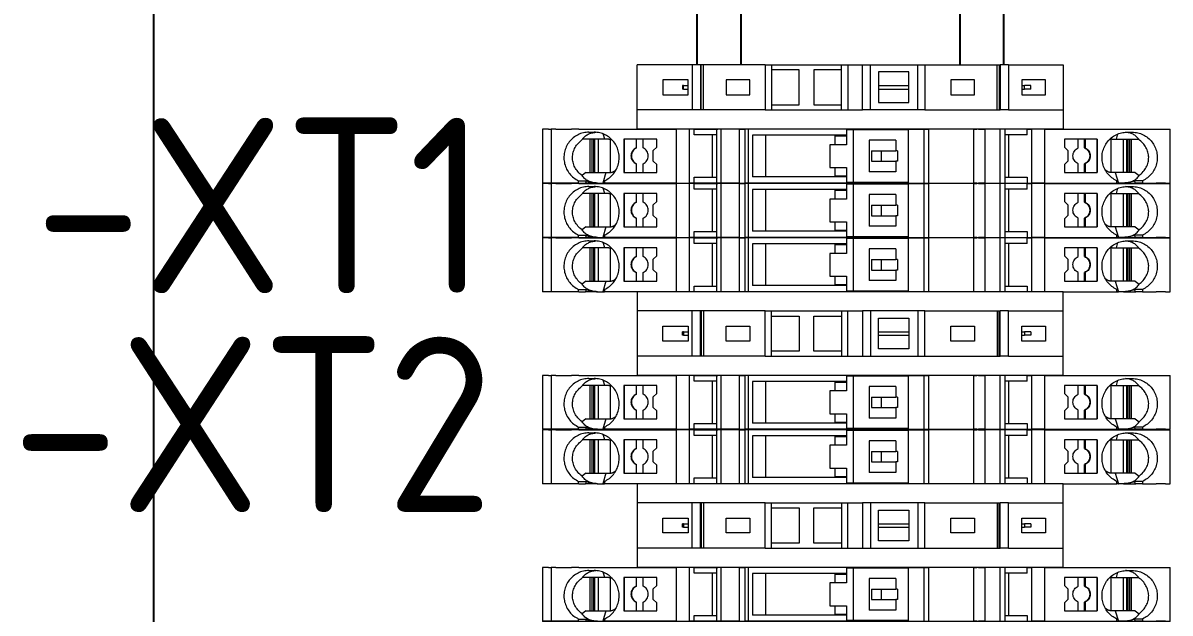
# Model space of a CAD drawing. Header units: millimetres. Extents: x 42356 to 50646, y 31507 to 39566.
# Drawn here: x 47918.1 to 48049, y 37052.5 to 37119.8 of the extents above; entities that cross this region are included whole.
import ezdxf
from ezdxf.enums import TextEntityAlignment as Align

# ---------------------------------------------------------------- set-up
doc = ezdxf.new("R2010")
doc.units = ezdxf.units.MM
doc.set_wipeout_variables(frame=1)
doc.layers.add('000-PI-Oprema', color=30, linetype='Continuous', lineweight=5)
doc.layers.add('SI-ORMAR-Oprema', color=30, linetype='Continuous', lineweight=5)
for name, color, linetype in [('000-PI_TEXT', 7, 'Continuous'), ('002-PI-Kabelska kanalica', 150, 'Continuous'), ('004-PI-DIN Šina', 3, 'Continuous')]:
    doc.layers.add(name, color=color, linetype=linetype)
doc.styles.add('PI0', font='isocpeur.ttf', dxfattribs={"width": 0.9})

# ---------------------------------------------------------------- blocks, each defined once
blk = doc.blocks.new('*U134')
at = {"layer": '004-PI-DIN Šina'}
blk.add_lwpolyline([(650, -17.5), (650, 17.5), (0, 17.5), (0, -17.5)], close=True, dxfattribs=at)
for points in [[(0, 12.5), (650, 12.5)], [(0, -12.5), (650, -12.5)]]:
    blk.add_lwpolyline(points, dxfattribs=at)
blk = doc.blocks.new('*U133')
at = {"layer": '002-PI-Kabelska kanalica'}
blk.add_line((-20, -100), (-20, 552.0000000000001), dxfattribs=at)
blk = doc.blocks.new('*U123')
blk.add_wipeout([(-35.79999999999759, 1.0188188070969773e-09), (35.79999999999882, -1.0161755881199497e-09), (35.80000000024302, -6.150000004221511), (-35.80000000018481, -6.150000002015574)]).dxf.layer = '000-PI-Oprema'
at = {"layer": '000-PI-Oprema'}
for p, q in [((-35.11715728751733, 9.677023626863956e-10), (-35.79999999999563, 1.01863406598568e-09)), ((-35.79999999999563, 1.01863406598568e-09), (-35.80000000018481, -6.149999998546264)), ((-35.11715728751733, 9.677023626863956e-10), (-34.79999999998836, -2.473825588822365e-09)), ((-34.27052174069831, -2.524757292121649e-09), (-33.74754374950862, 1.105945557355881e-09)), ((-33.74754374950862, 1.105945557355881e-09), (-32.47024531513307, 1.2732925824821e-09)), ((-31.6272727272808, 3.055902197957039e-10), (-32.47024531513307, 1.2732925824821e-09)), ((-31.6272727272808, 3.055902197957039e-10), (-20.53161364474363, -4.285539034754038e-09)), ((-18.48717562943784, -3.601599019020796e-09), (-16.69999999996799, 5.311449058353901e-10)), ((-16.69999999996799, 5.311449058353901e-10), (-15.94123102579761, -4.132743924856186e-09)), ((-15.94123102579761, -4.132743924856186e-09), (-15.79999999996653, 5.020410753786564e-10)), ((-15.69383301148628, 3.346940502524376e-10), (-15.79999999996653, 5.020410753786564e-10)), ((-15.40797201847454, -4.532921593636274e-09), (-15.69383301148628, 3.346940502524376e-10)), ((-34.27052174069831, -2.524757292121649e-09), (-34.79999999998836, -2.473825588822365e-09)), ((-34.79999999998836, -2.473825588822365e-09), (-34.80000000018481, -6.150000002031447)), ((-31.21154593970277, -1.150000002249726), (-31.24162268579676, -1.150000001871376)), ((-30.37592204700923, -1.150000002322486), (-31.21154593970277, -1.150000002249726)), ((-30.48505094790744, -0.3500000028216164), (-29.89416629610787, -0.3500000029598596)), ((-30.16921167718101, -1.150000002184242), (-30.37592204700923, -1.150000002322486)), ((-30.37592204700923, -1.150000002322486), (-30.37592204708926, -4.950000001153967)), ((-29.97637462204875, -1.150000002155139), (-30.16921167718101, -1.150000002184242)), ((-30.16921167718101, -1.150000002184242), (-30.16921141527564, -4.95000000091386)), ((-29.84888191722712, -1.150000002067827), (-29.97637462204875, -1.150000002155139)), ((-29.97637462204875, -1.150000002155139), (-29.97637548123748, -4.950000000892032)), ((-29.84888191722712, -1.150000002067827), (-29.84888277641585, -4.950000000797445)), ((-29.43837745833298, -1.150000001965964), (-29.84888191722712, -1.150000002067827)), ((-29.43837745833298, -1.150000001965964), (-29.43837831752899, -4.950000000702858)), ((-28.68112252808351, -1.15000000258442), (-29.43837745833298, -1.150000001965964)), ((-28.68112252808351, -1.15000000258442), (-28.86288483045792, -0.5456716660919483)), ((-28.04919204474572, -1.16442937154352), (-28.04919290018734, -4.948974874190753)), ((-26.49657954854047, -1.150000003617606), (-26.49657954848954, -4.950000003431342)), ((-26.48524546869157, -1.15000000361033), (-26.49657954854047, -1.150000003617606)), ((-26.48524546869157, -1.15000000361033), (-26.48524546864792, -4.950000003424066)), ((-25.10651461449015, -1.15000000368309), (-26.48524546869157, -1.15000000361033)), ((-25.10651461449015, -1.15000000368309), (-25.10651461453381, -2.133484864694765)), ((-25.05442016119923, -1.150000003653986), (-25.10651461449015, -1.15000000368309)), ((-24.31866841207375, -1.150000003726745), (-25.05442016119923, -1.150000003653986)), ((-25.05442016123561, -2.133484864658385), (-25.05442016119923, -1.150000003653986)), ((-24.31866841211013, -2.133484864745697), (-24.31866841207375, -1.150000003726745)), ((-22.75431008714077, -1.150000003821333), (-24.31866841207375, -1.150000003726745)), ((-22.75431008716987, -2.050000004193862), (-22.75431008714077, -1.150000003821333)), ((-19.04337544780719, -3.987224772572517e-09), (-20.53161364474363, -4.285539034754038e-09)), ((-20.53161364474363, -4.285539034754038e-09), (-20.5316136449328, -6.150000003945024)), ((-18.48717562943784, -3.601599019020796e-09), (-19.04337544780719, -3.987224772572517e-09)), ((-19.04337544780719, -3.987224772572517e-09), (-19.04337544795999, -6.150000003661262)), ((-18.48717562945967, -0.6500000030573574), (-18.48717562943784, -3.601599019020796e-09)), ((-16.41207990644034, -0.6500000016239937), (-18.48717562945967, -0.6500000030573574)), ((-15.94123102581216, -0.6500000032028765), (-16.41207990644034, -0.6500000016239937)), ((-16.41207990657131, -5.500000001804437), (-16.41207990644034, -0.6500000016239937)), ((-15.94123102579761, -4.132743924856186e-09), (-15.9412310259795, -6.150000003828609)), ((-15.40797201867099, -6.150000004228787), (-15.40797201847454, -4.532921593636274e-09)), ((-14.85141603211378, -8.731149137020111e-11), (-15.40797201847454, -4.532921593636274e-09)), ((-13.30229305871762, -4.802132025361061e-09), (-14.85141603211378, -8.731149137020111e-11)), ((-13.30229305889952, -6.150000004519825), (-13.30229305871762, -4.802132025361061e-09)), ((-13.30229305871762, -4.802132025361061e-09), (-12.70075812596042, -4.816683940589428e-09)), ((-12.70075812596042, -4.816683940589428e-09), (-12.70075812614959, -6.150000004541653)), ((-12.34248780745111, -4.474713932722807e-09), (-12.70075812596042, -4.816683940589428e-09)), ((-12.34248780745111, -4.474713932722807e-09), (-12.34248780764028, -6.150000004286994)), ((5.744700672854378, -5.049514584243298e-09), (-12.34248780745111, -4.474713932722807e-09)), ((-11.82697140465461, -0.7000000037951395), (-11.82697140480741, -5.450000005068432)), ((-10.31558668195794, -0.7000000034240657), (-11.82697140465461, -0.7000000037951395)), ((-10.31558668211801, -5.450000004690082), (-10.31558668195794, -0.7000000034240657)), ((-1.099338287247519, -0.7000000041662133), (-10.31558668195794, -0.7000000034240657)), ((-2.425981861095352, -0.7750000043597538), (-2.425981861124455, -1.775000004243338)), ((-2.425981861095352, -0.7750000043597538), (-1.099338287189312, -0.7750000050655217)), ((-0.3561314866819885, -0.07500000534491846), (-1.099338287232968, -0.07500000506115612)), ((-1.099338287232968, -0.07500000506115612), (-1.099338287189312, -0.7750000050655217)), ((-1.099338287189312, -0.7750000050655217), (-1.099338287283899, -1.775000004949106)), ((-0.3561314866819885, -0.07500000534491846), (-0.3561314868711634, -6.075000005344918)), ((5.924007874898962, -0.07500000535947038), (-0.3561314866819885, -0.07500000534491846)), ((1.466551046563836, -1.275000005342008), (1.466551046447421, -4.875000005340553)), ((4.522349274760927, -1.275000005342008), (1.466551046563836, -1.275000005342008)), ((4.522349274760927, -1.275000005342008), (4.522349274724547, -2.475000005237234)), ((5.744700672854378, -5.049514584243298e-09), (5.93179420773231, -5.253241397440434e-09)), ((5.744700672854378, -5.049514584243298e-09), (5.744700672854378, -0.07500000535947038)), ((5.924007874898962, -0.07500000535947038), (5.924007874702511, -6.07500000535947)), ((5.93179420773231, -5.253241397440434e-09), (7.694424773508217, -5.253241397440434e-09)), ((5.93179420773231, -5.253241397440434e-09), (5.931794207543135, -6.150000005116453)), ((7.694424773508217, -5.253241397440434e-09), (8.239894570309843, -4.976755008101463e-09)), ((7.694424773508217, -5.253241397440434e-09), (7.694424773326318, -6.150000005131005)), ((13.42904660172644, -4.984030965715647e-09), (8.239894570309843, -4.976755008101463e-09)), ((8.239894570309843, -4.976755008101463e-09), (8.239894570127944, -6.150000004869071)), ((13.42904660172644, -4.984030965715647e-09), (13.76312155481719, -4.845787771046162e-09)), ((13.42904660153727, -6.150000004912727), (13.42904660172644, -4.984030965715647e-09)), ((13.94892510491627, -4.984030965715647e-09), (13.76312155481719, -4.845787771046162e-09)), ((13.94892510491627, -4.984030965715647e-09), (14.70557522652962, -5.253241397440434e-09)), ((14.70557522634044, -6.150000005196489), (14.70557522652962, -5.253241397440434e-09)), ((16.4243713240503, -5.260517355054617e-09), (14.70557522652962, -5.253241397440434e-09)), ((16.94123102570302, -4.896719474345446e-09), (16.4243713240503, -5.260517355054617e-09)), ((16.42437132392661, -6.150000005211041), (16.4243713240503, -5.260517355054617e-09)), ((16.94123102570302, -4.896719474345446e-09), (16.94123102556478, -6.150000004854519)), ((19.48717562930688, -4.48198989033699e-09), (16.94123102570302, -4.896719474345446e-09)), ((17.41207990795374, -0.6500000025262125), (16.94123102568847, -0.6500000040905434)), ((17.41207990785188, -5.500000002852175), (17.41207990795374, -0.6500000025262125)), ((19.48717562929232, -0.6500000040905434), (17.41207990795374, -0.6500000025262125)), ((19.48717562929232, -0.6500000040905434), (19.48717562930688, -4.48198989033699e-09)), ((19.48717562930688, -4.48198989033699e-09), (20.04337544763985, -4.896719474345446e-09)), ((20.04337544752343, -6.150000004876347), (20.04337544763985, -4.896719474345446e-09)), ((21.53161364466359, -5.260517355054617e-09), (20.04337544763985, -4.896719474345446e-09)), ((21.53161364466359, -5.260517355054617e-09), (34.19999999998981, -4.081812221556902e-09)), ((21.5316136445108, -6.150000005254697), (21.53161364466359, -5.260517355054617e-09)), ((23.75431008699525, -1.150000004854519), (23.75431008697342, -2.050000005227048)), ((25.31263767400378, -1.150000004839967), (23.75431008699525, -1.150000004854519)), ((26.04838942313654, -1.150000004803587), (25.31263767400378, -1.150000004839967)), ((25.31263767398923, -2.133484865858918), (25.31263767400378, -1.150000004839967)), ((26.04838942312199, -2.133484865815262), (26.04838942313654, -1.150000004803587)), ((26.10048387642746, -1.150000004839967), (26.04838942313654, -1.150000004803587)), ((26.10048387642746, -1.150000004839967), (26.10048387641291, -2.133484865851642)), ((27.47921473062888, -1.150000004839967), (26.10048387642746, -1.150000004839967)), ((27.47921473062888, -1.150000004839967), (27.47921473037422, -4.950000004653702)), ((27.49657954839495, -1.150000004854519), (27.47921473062888, -1.150000004839967)), ((27.49657954814029, -4.950000004668254), (27.49657954839495, -1.150000004854519)), ((29.04316130671214, -1.164429237389413), (29.04316216195002, -4.948974875522254)), ((29.67509179002809, -1.1500000039523), (29.85604172098829, -0.5483726625461713)), ((29.67509179002809, -1.1500000039523), (30.43234672029212, -1.150000003384775)), ((30.43234672029212, -1.150000003384775), (30.84285117917898, -1.150000003508467)), ((30.43234672029212, -1.150000003384775), (30.43234757927712, -4.950000002121669)), ((30.84285117917898, -1.150000003508467), (30.97034388400061, -1.150000003595778)), ((30.84285117917898, -1.150000003508467), (30.84285203816398, -4.950000002238085)), ((30.89416629600601, -0.3500000043786713), (31.48505094780558, -0.3500000042768079)), ((30.97034388400061, -1.150000003595778), (31.16318093913287, -1.150000003632158)), ((30.97034388400061, -1.150000003595778), (30.97034474298562, -4.950000002332672)), ((31.16318093913287, -1.150000003632158), (31.36989130896109, -1.150000003784953)), ((31.16318093913287, -1.150000003632158), (31.16318067702377, -4.950000002361776)), ((31.36989130896109, -1.150000003784953), (32.20551520164736, -1.150000003755849)), ((31.36989130896109, -1.150000003784953), (31.3698913088374, -4.950000002616434)), ((32.20551520164736, -1.150000003755849), (32.23559194774862, -1.1500000033775)), ((34.19999999998981, -4.081812221556902e-09), (35.27052174070559, -4.140019882470369e-09)), ((35.27052174070559, -4.140019882470369e-09), (35.79999999999563, -4.110916052013636e-09)), ((35.79999999982101, -6.150000004221511), (35.79999999999563, -4.110916052013636e-09)), ((-25.10651461453381, -2.133484864694765), (-25.05442016123561, -2.133484864658385)), ((-23.14823318797426, -2.450000003751484), (-22.75431008716987, -2.050000004193862)), ((-23.14823318800336, -3.650000003552123), (-23.14823318797426, -2.450000003751484)), ((-2.425981861124455, -1.775000004243338), (-3.011117593778181, -1.775000004221511)), ((-3.011117593778181, -1.775000004221511), (-3.0111175939237, -4.375000004190952)), ((-1.099338287283899, -1.775000004949106), (-2.425981861124455, -1.775000004243338)), ((1.739051071970607, -2.475000004553294), (1.739051071926951, -3.675000004550384)), ((1.739051071970607, -2.475000004553294), (2.835324036743259, -2.475000004538742)), ((2.835324036743259, -2.475000004538742), (4.522349274724547, -2.475000005237234)), ((2.835324036743259, -2.475000004538742), (2.835324036706879, -3.675000004535832)), ((4.712767293858633, -2.475000005237234), (4.522349274724547, -2.475000005237234)), ((4.712767293858633, -2.475000005237234), (4.712767293822253, -3.675000005256152)), ((23.75431008697342, -2.050000005227048), (24.14823318775598, -2.450000004806498)), ((24.14823318775598, -2.450000004806498), (24.1482331877196, -3.650000004607136)), ((26.10048387641291, -2.133484865851642), (26.04838942312199, -2.133484865815262)), ((-22.75431008723535, -4.050000003822788), (-23.14823318800336, -3.650000003552123)), ((1.739051071926951, -3.675000004550384), (2.835324036706879, -3.675000004535832)), ((2.835324036706879, -3.675000004535832), (4.522349274680892, -3.675000005234324)), ((4.712767293822253, -3.675000005256152), (4.522349274680892, -3.675000005234324)), ((4.522349274680892, -3.675000005234324), (4.522349274644512, -4.875000005376933)), ((24.1482331877196, -3.650000004607136), (23.75431008692976, -4.050000004855974)), ((-30.82587337268342, -4.950000001124863), (-31.2766084710529, -5.300609667312528)), ((-30.82587337268342, -4.950000001124863), (-30.37592204708926, -4.950000001153967)), ((-30.37592204708926, -4.950000001153967), (-30.16921141527564, -4.95000000091386)), ((-30.16921141527564, -4.95000000091386), (-29.97637548123748, -4.950000000892032)), ((-29.97637548123748, -4.950000000892032), (-29.84888277641585, -4.950000000797445)), ((-29.84888277641585, -4.950000000797445), (-29.43837831752899, -4.950000000702858)), ((-29.43837831752899, -4.950000000702858), (-28.56081554824777, -4.950000001277658)), ((-28.56081554824777, -4.950000001277658), (-28.92173650120094, -6.150000002773595)), ((-26.49657954848954, -4.950000003431342), (-26.48524546864792, -4.950000003424066)), ((-26.48524546864792, -4.950000003424066), (-25.1065146146284, -4.950000003489549)), ((-25.10651461459202, -3.966515142681601), (-25.0544201613011, -3.966515142645221)), ((-25.10651461459202, -3.966515142681601), (-25.1065146146284, -4.950000003489549)), ((-25.1065146146284, -4.950000003489549), (-25.05442016133748, -4.950000003453169)), ((-25.05442016133748, -4.950000003453169), (-25.0544201613011, -3.966515142645221)), ((-25.05442016133748, -4.950000003453169), (-24.31866841228475, -4.950000003533205)), ((-24.31866841228475, -4.950000003533205), (-24.31866841224837, -3.966515142747085)), ((-24.31866841228475, -4.950000003533205), (-22.75431008682062, -4.950000003620517)), ((-22.75431008682062, -4.950000003620517), (-22.75431008723535, -4.050000003822788)), ((-3.0111175939237, -4.375000004190952), (-2.425981861204491, -4.375000004205504)), ((-2.425981861204491, -4.375000004205504), (-1.099338287371211, -4.375000004918547)), ((-2.425981861204491, -4.375000004205504), (-2.425981861240871, -5.375000004372851)), ((-1.099338287371211, -4.375000004918547), (-1.099338287334831, -5.375000005078618)), ((4.522349274644512, -4.875000005376933), (1.466551046447421, -4.875000005340553)), ((23.75431008692976, -4.050000004855974), (23.75431008647138, -4.950000004653702)), ((23.75431008647138, -4.950000004653702), (25.31263767401106, -4.950000004646427)), ((25.31263767401106, -4.950000004646427), (25.31263767402561, -3.966515143867582)), ((25.31263767401106, -4.950000004646427), (26.04838942306378, -4.950000004610047)), ((26.04838942306378, -4.950000004610047), (26.04838942307833, -3.966515143802098)), ((26.10048387637653, -3.966515143838478), (26.04838942307833, -3.966515143802098)), ((26.04838942306378, -4.950000004610047), (26.1004838763547, -4.950000004646427)), ((26.10048387637653, -3.966515143838478), (26.1004838763547, -4.950000004646427)), ((26.1004838763547, -4.950000004646427), (27.47921473037422, -4.950000004653702)), ((27.47921473037422, -4.950000004653702), (27.49657954814029, -4.950000004668254)), ((30.43234757927712, -4.950000002121669), (29.55478480998863, -4.950000002638262)), ((29.55478480998863, -4.950000002638262), (29.91570576287631, -6.150000004592584)), ((30.84285203816398, -4.950000002238085), (30.43234757927712, -4.950000002121669)), ((30.97034474298562, -4.950000002332672), (30.84285203816398, -4.950000002238085)), ((31.16318067702377, -4.950000002361776), (30.97034474298562, -4.950000002332672)), ((31.3698913088374, -4.950000002616434), (31.16318067702377, -4.950000002361776)), ((31.81984263442428, -4.950000002609158), (31.3698913088374, -4.950000002616434)), ((31.81984263442428, -4.950000002609158), (32.2705777327792, -5.300609668818652)), ((-35.11715728771378, -6.149999998604471), (-35.80000000018481, -6.149999998546264)), ((-34.80000000018481, -6.150000002031447), (-35.11715728771378, -6.149999998604471)), ((-34.27052174089476, -6.150000002082379), (-34.80000000018481, -6.150000002031447)), ((-34.26360389708134, -6.149999998524436), (-34.27052174089476, -6.150000002082379)), ((-34.00000000013824, -6.1499999984444), (-34.26360389708134, -6.149999998524436)), ((-32.59236669383972, -6.149999998291605), (-34.00000000013824, -6.1499999984444)), ((-31.66682025181944, -6.150000003348396), (-32.59236669383972, -6.149999998291605)), ((-31.66682025181217, -5.890075759198226), (-30.77830406910653, -5.890075758798048)), ((-31.66682025181944, -6.150000003348396), (-31.66682025181217, -5.890075759198226)), ((-31.62727272746997, -6.149999999230204), (-31.66682025181944, -6.150000003348396)), ((-31.62727272746997, -6.149999999230204), (-30.88540345219371, -6.14999947155593)), ((-29.51262115321879, -6.150000002737215), (-29.56594086976111, -6.150000002737215)), ((-29.51262115321879, -6.150000002737215), (-28.92173650120094, -6.150000002773595)), ((-28.86841704711696, -6.150000002773595), (-28.92173650120094, -6.150000002773595)), ((-28.71239699297439, -5.8900757593874), (-28.71239699298167, -6.150000003508467)), ((-20.5316136449328, -6.150000003945024), (-28.71239699298167, -6.150000003508467)), ((-20.5316136449328, -6.150000003945024), (-19.04337544795999, -6.150000003661262)), ((-18.48717562960519, -6.150000003275636), (-19.04337544795999, -6.150000003661262)), ((-18.48717562960519, -6.150000003275636), (-18.48717562959064, -5.500000003245077)), ((-18.48717562959064, -5.500000003245077), (-16.41207990657131, -5.500000001804437)), ((-16.70000000015716, -6.149999999179272), (-18.48717562960519, -6.150000003275636)), ((-15.9412310259795, -6.150000003828609), (-16.70000000015716, -6.149999999179272)), ((-16.41207990657131, -5.500000001804437), (-15.94123102595768, -5.500000003376044)), ((-15.80000000015571, -6.149999999215652), (-15.9412310259795, -6.150000003828609)), ((-15.69383301168273, -6.149999999390275), (-15.80000000015571, -6.149999999215652)), ((-15.40797201867099, -6.150000004228787), (-15.69383301168273, -6.149999999390275)), ((-14.85141603230295, -6.14999999981228), (-15.40797201867099, -6.150000004228787)), ((-13.30229305889952, -6.150000004519825), (-14.85141603230295, -6.14999999981228)), ((-13.30229305889952, -6.150000004519825), (-12.70075812614959, -6.150000004541653)), ((-12.34248780764028, -6.150000004286994), (-12.70075812614959, -6.150000004541653)), ((5.744700672665203, -6.150000004920003), (-12.34248780764028, -6.150000004286994)), ((-10.31558668211801, -5.450000004690082), (-11.82697140480741, -5.450000005068432)), ((-1.099338287400315, -5.450000005446782), (-10.31558668211801, -5.450000004690082)), ((-1.099338287334831, -5.375000005078618), (-2.425981861240871, -5.375000004372851)), ((-1.099338287334831, -5.375000005078618), (-1.099338287422142, -6.075000005061156)), ((-0.3561314868711634, -6.075000005344918), (-1.099338287422142, -6.075000005061156)), ((5.924007874702511, -6.07500000535947), (-0.3561314868711634, -6.075000005344918)), ((5.744700672665203, -6.07500000535947), (5.744700672665203, -6.150000004920003)), ((5.931794207543135, -6.150000005116453), (5.744700672665203, -6.150000004920003)), ((5.931794207543135, -6.150000005116453), (7.694424773326318, -6.150000005131005)), ((7.694424773326318, -6.150000005131005), (8.239894570127944, -6.150000004869071)), ((8.239894570127944, -6.150000004869071), (13.42904660153727, -6.150000004912727)), ((13.76312155462801, -6.150000004774483), (13.42904660153727, -6.150000004912727)), ((13.76312155462801, -6.150000004774483), (13.9489251047271, -6.150000004912727)), ((14.70557522634044, -6.150000005196489), (13.9489251047271, -6.150000004912727)), ((14.70557522634044, -6.150000005196489), (16.42437132392661, -6.150000005211041)), ((16.42437132392661, -6.150000005211041), (16.94123102556478, -6.150000004854519)), ((16.94123102557933, -5.500000004394678), (17.41207990785188, -5.500000002852175)), ((16.94123102556478, -6.150000004854519), (17.9999999998181, -6.150000000292493)), ((17.41207990785188, -5.500000002852175), (19.48717562919046, -5.50000000440923)), ((17.9999999998181, -6.150000000292493), (19.48717562917591, -6.150000004461617)), ((19.48717562919046, -5.50000000440923), (19.48717562917591, -6.150000004461617)), ((19.48717562917591, -6.150000004461617), (20.04337544752343, -6.150000004876347)), ((21.5316136445108, -6.150000005254697), (20.04337544752343, -6.150000004876347)), ((21.5316136445108, -6.150000005254697), (29.71239699256694, -6.15000000532018)), ((29.71239699256694, -6.15000000532018), (29.71239699257421, -5.890075760748005)), ((29.86238630412117, -6.150000003552123), (29.91570576287631, -6.150000004592584)), ((30.50659041468316, -6.150000003544847), (29.91570576287631, -6.150000004592584)), ((30.50659041468316, -6.150000003544847), (30.5599101315529, -6.15000000459986)), ((32.66682025141199, -5.890075760718901), (31.77227333078918, -5.890075760260515)), ((32.66682025140472, -6.150000005349284), (31.87937271386181, -6.150000004752656)), ((32.66682025141199, -5.890075760718901), (32.66682025140472, -6.150000005349284)), ((32.66682025140472, -6.150000005349284), (34.19999999981519, -6.150000004177855)), ((35.27052174053097, -6.150000004243338), (34.19999999981519, -6.150000004177855)), ((35.27052174053097, -6.150000004243338), (35.79999999982101, -6.150000004221511))]:
    blk.add_line(p, q, dxfattribs=at)
for points in [[(-30.48505094790744, -0.3500000028216164), (-31.1257036877214, -0.4239070722614997), (-31.73370238306961, -0.641859985087649), (-32.27805682438338, -0.9927508189357468), (-32.73102182803996, -1.458693553206103), (-33.06950881386729, -2.015939880730002), (-33.27626608586434, -2.636086203208833), (-33.34075402606686, -3.287523953171331), (-33.2596868948458, -3.937049108877545), (-33.03719547970832, -4.551555101825215), (-32.68462136009475, -5.099720883546979), (-32.21993427271082, -5.553605665518262), (-31.66682025181217, -5.890075759198226)], [(-31.2766084710529, -5.300609667312528), (-31.74655300594895, -4.853796169845737), (-32.09340739119943, -4.343427778578189), (-32.30342585058679, -3.789729040661769), (-32.36828652155964, -3.214642035061843), (-32.28541835883516, -2.640956194663886), (-32.05810600474797, -2.091405412829772), (-31.6953566478478, -1.587767407516367), (-31.21154593970277, -1.150000002249726)], [(-31.24162268579676, -1.150000001871376), (-30.94948123305949, -0.8363391893799417), (-30.58804143867019, -0.5951151379995281), (-30.16815035721083, -0.4335674971298431), (-29.70240958012437, -0.3565442631224869)], [(-28.71239699297439, -5.8900757593874), (-28.15928297201026, -5.553605665838404), (-27.69459588453901, -5.099720883976261), (-27.34202176482358, -4.551555102327256), (-27.11953034958424, -3.937049109423242), (-27.03846321826859, -3.287523953724303), (-27.10295115837653, -2.63608620375453), (-27.30970843030082, -2.015939881232043), (-27.64819541606266, -1.458693553642661), (-28.10116041967558, -0.9927508192995447), (-28.64551486096025, -0.6418599853714113), (-29.25351355629391, -0.4239070724652265), (-29.89416629610787, -0.3500000029598596)], [(-28.20637469891517, -1.150000002628076), (-28.31814782787842, -1.150000002613524), (-28.43501842377009, -1.150000002606248), (-28.5562686334888, -1.150000002598972), (-28.68112252808351, -1.15000000258442)], [(-28.20637469891517, -1.150000002628076), (-28.09286743220582, -1.157558770835749), (-27.97834093087295, -1.180222355338628), (-27.91959126060101, -1.197718786781479), (-27.85168403145508, -1.223041204502806)], [(29.71239699257421, -5.890075760748005), (29.15928297162463, -5.553605667169904), (28.69459588417521, -5.099720885278657), (28.34202176448889, -4.551555103607825), (28.11953034928592, -3.937049110696535), (28.03846321800665, -3.28752395499032), (28.10295115815097, -2.636086205020547), (28.30970843010437, -2.015939882512612), (28.64819541589532, -1.458693554945057), (29.10116041953734, -0.992750820623769), (29.64551486083656, -0.6418599867247394), (30.25351355618477, -0.4239070738549344), (30.89416629600601, -0.3500000043786713)], [(29.20034396086703, -1.150000003966852), (29.09926603314671, -1.156003004427475), (28.97231019281753, -1.180222356670129), (28.91369826826849, -1.1976734443233), (28.85559603080037, -1.218984637642279)], [(29.20034396086703, -1.150000003966852), (29.312117089823, -1.150000003959576), (29.42898768572195, -1.150000003959576), (29.55023789543338, -1.1500000039523), (29.67509179002809, -1.1500000039523)], [(32.23559194774862, -1.1500000033775), (31.94395660237933, -0.8367690270606545), (31.5832206815976, -0.5957394008510164), (31.16417685586202, -0.4341227129552863), (30.69936265022261, -0.3567541323063779)], [(31.48505094780558, -0.3500000042768079), (32.12570368761226, -0.4239070737457951), (32.7337023829532, -0.6418599866083241), (33.27805682424514, -0.9927508204855258), (33.73102182787989, -1.458693554784986), (34.06950881367811, -2.015939882323437), (34.27626608563878, -2.63608620481682), (34.34075402580493, -3.287523954779317), (34.25968689455476, -3.937049110485532), (34.0371954793809, -4.55155510341865), (33.68462135973095, -5.099720885118586), (33.21993427233247, -5.553605667060765), (32.66682025141199, -5.890075760718901)], [(32.2705777327792, -5.300609668818652), (32.74052226769709, -4.853796171373688), (33.0873766529694, -4.343427780127968), (33.29739511239313, -3.789729042226099), (33.36225578339509, -3.214642036626174), (33.27938762069971, -2.640956196220941), (33.05207526664162, -2.091405414379551), (32.68932590977056, -1.587767409044318), (32.20551520164736, -1.150000003755849)], [(-25.10651461453381, -2.133484864694765), (-25.34802805213985, -2.286020010673383), (-25.53654079410626, -2.502277446154039), (-25.656327758712, -2.764220531753381), (-25.69739926637703, -3.050000003655441), (-25.65632775873382, -3.335779475564777), (-25.53654079414264, -3.597722561171395), (-25.34802805219078, -3.813979996681155), (-25.10651461459202, -3.966515142681601)], [(-25.05442016123561, -2.133484864658385), (-25.29593359884893, -2.286020010637003), (-25.48444634081534, -2.50227744611766), (-25.60423330542108, -2.764220531717001), (-25.64530481307884, -3.050000003619061), (-25.60423330543563, -3.335779475528398), (-25.48444634085172, -3.597722561135015), (-25.29593359889986, -3.813979996644775), (-25.0544201613011, -3.966515142645221)], [(-24.31866841224837, -3.966515142747085), (-24.0771549746205, -3.813979996790295), (-23.88864223263954, -3.597722561309638), (-23.76885526801925, -3.335779475717572), (-23.72778376034694, -3.050000003808236), (-23.7688552679756, -2.764220531891624), (-23.8886422325595, -2.502277446277731), (-24.07715497451136, -2.286020010760694), (-24.31866841211013, -2.133484864745697)], [(25.31263767402561, -3.966515143867582), (25.07112423641229, -3.813979997888964), (24.88261149444588, -3.597722562401032), (24.76282452984015, -3.33577947680169), (24.72175302217511, -3.050000004892354), (24.76282452982559, -2.764220532975742), (24.88261149441678, -2.502277447361848), (25.07112423638318, -2.286020011859364), (25.31263767398923, -2.133484865858918)], [(26.04838942312199, -2.133484865815262), (26.28990286072076, -2.286020011801156), (26.47841560267989, -2.502277447296365), (26.59820256727107, -2.764220532895706), (26.63927407491428, -3.050000004805042), (26.59820256725652, -3.335779476714379), (26.47841560265078, -3.59772256231372), (26.28990286069165, -3.813979997808929), (26.04838942307833, -3.966515143802098)], [(26.10048387641291, -2.133484865851642), (26.34199731401168, -2.286020011837536), (26.53051005597081, -2.50227744734002), (26.65029702056199, -2.764220532939362), (26.6913685282052, -3.050000004841422), (26.65029702054744, -3.335779476750758), (26.53051005594898, -3.5977225623501), (26.34199731398257, -3.813979997845308), (26.10048387637653, -3.966515143838478)], [(-28.56081554824777, -4.950000001277658), (-28.52562445743388, -4.950000001284934), (-28.49070664914325, -4.950000001284934), (-28.45623691306537, -4.950000001284934), (-28.42212121951161, -4.950000001284934)], [(-28.42212121951161, -4.950000001284934), (-28.36314066513296, -4.950000001284934), (-28.30553536798107, -4.95000000129221), (-28.2493691427735, -4.950000001299486), (-28.2483409789711, -4.950000001299486), (-28.24552081395814, -4.950000001299486), (-28.24100597019424, -4.950000001299486), (-28.23489377015358, -4.950000001299486), (-28.22728153629578, -4.950000001299486), (-28.21826659108774, -4.950000001299486), (-28.20794625699637, -4.950000001299486), (-28.19641785648128, -4.950000001299486), (-28.18377871200937, -4.950000001299486), (-28.17012614604755, -4.950000001306762), (-28.15555748106271, -4.950000001306762), (-28.14017003952176, -4.950000001306762), (-28.12406114388432, -4.950000001314038), (-28.10732811661728, -4.950000001314038), (-28.09006828019483, -4.950000001314038)], [(-28.09006828019483, -4.950000001314038), (-27.9834835739166, -4.943080469100096), (-27.89569209801994, -4.927111563360086), (-27.80411222026305, -4.900478608717094), (-27.69463738767081, -4.854633255687077), (-27.62145939375478, -4.814776197628817), (-27.53881417527737, -4.759804098684981), (-27.4719755665501, -4.706521971085749), (-27.39831327251159, -4.636917641255422), (-27.38434928961215, -4.622231777058914), (-27.36992531627038, -4.606503144234011)], [(29.08403754322353, -4.950000002645538), (28.97745283582481, -4.94308047042432), (28.88966135976079, -4.92711156468431), (28.77776701065886, -4.893153865545173), (28.68860664941894, -4.854633256996749), (28.60919866709446, -4.811015578176011), (28.53278343703278, -4.759804099987377), (28.45467873463349, -4.696667737684038), (28.392282534267, -4.636917642550543), (28.38511348539032, -4.629442746605491), (28.37800798672106, -4.621899166915682)], [(29.41609048121609, -4.950000002645538), (29.32813138272468, -4.950000002638262), (29.24333840451436, -4.950000002638262), (29.21326634029538, -4.950000002638262), (29.1576935543635, -4.950000002645538), (29.08403754322353, -4.950000002645538)], [(29.55478480998863, -4.950000002638262), (29.51959371917474, -4.950000002638262), (29.48467591089138, -4.950000002645538), (29.45020617479895, -4.950000002645538), (29.41609048121609, -4.950000002645538)], [(-29.51262115321879, -6.150000002737215), (-30.05302825351828, -6.094277180447534), (-30.53914880091179, -5.929250646331639), (-30.9523011471756, -5.661261763278162), (-31.2766084710529, -5.300609667312528)], [(-30.88540345219371, -6.14999947155593), (-30.87252718181844, -6.149216874313424), (-30.85915711155394, -6.143743824562989), (-30.84673116019985, -6.13119703855773), (-30.83364650423027, -6.108137557690497), (-30.82261293514603, -6.080154047369433), (-30.81025379406492, -6.039458865583583), (-30.80079946044134, -6.001814301067498), (-30.78924373439077, -5.948314719185873)], [(-29.56594086976111, -6.150000002737215), (-29.79095084811706, -6.150000002729939), (-30.01688104192726, -6.150000002722663), (-30.23770727418014, -6.150000002722663), (-30.44092829791043, -6.150000002722663), (-30.56903401808086, -6.150000002737215), (-30.66065469247405, -6.150000002744491), (-30.71976685355185, -6.150000002751767), (-30.7503470337906, -6.150000002759043), (-30.80672555833007, -6.150000002773595), (-30.83717206631263, -6.150000002780871), (-30.8644663359737, -6.149999936387758), (-30.88540345219371, -6.14999947155593)], [(-30.77830406910653, -5.890075758798048), (-30.78098847569345, -5.905060783035879), (-30.78369414885674, -5.91970435676194), (-30.78654568885395, -5.934643128712196), (-30.78924373439077, -5.948314719185873)], [(-30.77830406910653, -5.890075758798048), (-30.64869821542379, -5.938498255243758), (-30.50912533809606, -5.985399594756018), (-30.36750934694282, -6.027340411339537), (-30.21155581721541, -6.066815837177273), (-30.04055629626237, -6.101770428540476), (-29.8911646048291, -6.124878596667259), (-29.71725613176386, -6.142575987360033), (-29.56604132313078, -6.149492640528479)], [(-29.56594086976111, -6.150000002737215), (-29.56599108182854, -6.149746318238613), (-29.56604132313078, -6.149492640528479)], [(-29.56604132313078, -6.149492640528479), (-29.53933240642073, -6.149873159047274), (-29.51262115321879, -6.150000002737215)], [(-28.92173650120094, -6.150000002773595), (-28.89502537814406, -6.149873160182324), (-28.86831659167365, -6.149492645359715)], [(-28.86831659167365, -6.149492645359715), (-28.86836683235015, -6.149746320894337), (-28.86841704711696, -6.150000002773595)], [(-28.86841704711696, -6.150000002773595), (-28.79831416155503, -6.150000002868182), (-28.71239699298167, -6.150000003508467)], [(-28.71239699298167, -6.142055900461855), (-28.74986496268684, -6.144676462616189), (-28.7859557884367, -6.14669496948045), (-28.82664531262708, -6.148387484681734), (-28.86831659167365, -6.149492645359715)], [(29.71239699256694, -6.142513826554932), (29.74600422316871, -6.144811557416688), (29.77992505011207, -6.14669497084833), (29.82153609710076, -6.148418751428835), (29.8622858533854, -6.149492646734871)], [(29.86238630412117, -6.150000003552123), (29.78634927100939, -6.150000004556205), (29.71239699256694, -6.15000000532018)], [(29.8622858533854, -6.149492646734871), (29.86233609344345, -6.149746322196734), (29.86238630412117, -6.150000003552123)], [(29.91570576287631, -6.150000004592584), (29.88899463981943, -6.149873161615687), (29.8622858533854, -6.149492646734871)], [(30.50659041468316, -6.150000003544847), (31.04699751517182, -6.094277181815414), (31.53311806260172, -5.929250647801382), (31.94627040887281, -5.661261764769733), (32.2705777327792, -5.300609668818652)], [(30.56001058480615, -6.149492641940014), (30.533301668067, -6.149873160378775), (30.50659041468316, -6.150000003544847)], [(30.5599101315529, -6.15000000459986), (30.55996034351847, -6.149746319708356), (30.56001058480615, -6.149492641940014)], [(30.5599101315529, -6.15000000459986), (30.78492010972695, -6.150000004607136), (31.01085030350077, -6.150000004614412), (31.2316765357391, -6.150000004628964), (31.43489755945484, -6.150000004643516), (31.56273456302733, -6.150000004658068), (31.65426739949908, -6.150000004679896), (31.71346999991511, -6.150000004687172), (31.74431629528408, -6.150000004694448), (31.79344409846817, -6.150000004709), (31.83114132779156, -6.150000004723552), (31.85896794625296, -6.150000004738104), (31.87937271386181, -6.150000004752656)], [(31.77227333078918, -5.890075760260515), (31.64266747696092, -5.938498256771709), (31.50309459977871, -5.985399596218485), (31.36147860865458, -6.027340412787453), (31.20552507889079, -6.066815838617913), (31.03452555791591, -6.101770429981116), (30.88513386650448, -6.124878598093346), (30.71122539346106, -6.142575988778844), (30.56001058480615, -6.149492641940014)], [(31.77227333078918, -5.890075760260515), (31.77500988774409, -5.905347378582519), (31.77766341053939, -5.91970435823896), (31.78042332438781, -5.934170954518777), (31.78321299563686, -5.948314721361385)], [(31.87937271386181, -6.150000004752656), (31.86649644349382, -6.149216942256317), (31.85312637322932, -6.143743826040009), (31.84070042187523, -6.131197040042025), (31.82761576590565, -6.108137559167517), (31.81658219681412, -6.080154048817349), (31.80422305574029, -6.039458867060603), (31.79476872205851, -6.001814302602725), (31.78321299563686, -5.948314721361385)]]:
    blk.add_spline(points, degree=3, dxfattribs=at)
blk = doc.blocks.new('*U269')
at = {"layer": '000-PI-Oprema'}
blk.add_blockref('*U123', (-2.91038304567337e-11, 3.075008827079728), dxfattribs=at)
blk = doc.blocks.new('*U270')
at = {"layer": '000-PI-Oprema', "color": 0, "linetype": 'ByBlock', "lineweight": -2, "transparency": 16777216}
blk.add_blockref('*U269', (0, 0), dxfattribs=at)
blk.add_blockref('*U269', (-3.796405077356795e-16, -6.2), dxfattribs=at)
blk.add_blockref('*U269', (-7.59281015471359e-16, -12.4), dxfattribs=at)
blk = doc.blocks.new('*U106')
blk.add_wipeout([(-24.29999997841276, -7.34999999542611), (24.29999997838465, -7.349999995337868), (24.299999978371492, 1.5399947983496531e-10), (-24.29999997842592, 4.3655745685100555e-11)])
at = {"layer": 'SI-ORMAR-Oprema'}
for p, q in [((-18.03461262074416, 1.455191522836685e-11), (-24.2999999784297, -7.275957614183426e-12)), ((-18.03461262074416, 1.455191522836685e-11), (-18.03461262072233, -5.14999999540305)), ((-17.09803389284934, 1.455191522836685e-11), (-18.03461262074416, 1.455191522836685e-11)), ((-17.09803389284934, 1.455191522836685e-11), (-17.09803389282752, -5.14999999540305)), ((-16.99776565314824, 1.455191522836685e-11), (-17.09803389284934, 1.455191522836685e-11)), ((-16.99776565312641, -5.14999999540305), (-16.99776565314824, 1.455191522836685e-11)), ((-16.73980575572932, 1.455191522836685e-11), (-16.99776565314824, 1.455191522836685e-11)), ((-16.73980575570749, -5.14999999540305), (-16.73980575572932, 1.455191522836685e-11)), ((-9.71849971060874, 4.365574568510056e-11), (-16.73980575572932, 1.455191522836685e-11)), ((-9.71849971060874, 4.365574568510056e-11), (-8.99999999065767, 3.637978807091713e-11)), ((-9.71849971060874, 4.365574568510056e-11), (-9.718499710586912, -5.149999995373946)), ((-8.99999999065767, 3.637978807091713e-11), (-8.99999999065767, -0.5749999994513928)), ((-8.99999999065767, 3.637978807091713e-11), (-0.9999999990977813, 5.820766091346741e-11)), ((-0.9999999990977813, 5.820766091346741e-11), (-0.2815002804418327, 7.275957614183426e-11)), ((-0.9999999990977813, -0.574999999756983), (-0.9999999990977813, 5.820766091346741e-11)), ((-0.2815002804418327, 7.275957614183426e-11), (1.390345623811299, 7.275957614183426e-11)), ((-0.2815002804418327, 7.275957614183426e-11), (-0.2815002804200049, -5.149999995344842)), ((1.390345623811299, 7.275957614183426e-11), (2.315398465048929, 8.003553375601768e-11)), ((1.390345623833127, -5.149999995344842), (1.390345623811299, 7.275957614183426e-11)), ((2.315398465048929, 8.003553375601768e-11), (7.689365187936346, 9.458744898438454e-11)), ((2.315398465070757, -5.149999995337566), (2.315398465048929, 8.003553375601768e-11)), ((7.689365187958174, -5.149999995323014), (7.689365187936346, 9.458744898438454e-11)), ((7.689365187936346, 9.458744898438454e-11), (8.509654367437179, 9.458744898438454e-11)), ((8.509654367437179, 9.458744898438454e-11), (8.509654367459007, -5.149999995323014)), ((8.509654367437179, 9.458744898438454e-11), (16.73982379449444, 1.309672370553017e-10)), ((16.73982379451627, -5.149999995286635), (16.73982379449444, 1.309672370553017e-10)), ((16.73982379449444, 1.309672370553017e-10), (16.99778369192063, 1.309672370553017e-10)), ((16.99778369192063, 1.309672370553017e-10), (16.99778369194246, -5.149999995286635)), ((16.99778369192063, 1.309672370553017e-10), (17.09805193159264, 1.309672370553017e-10)), ((17.09805193159264, 1.309672370553017e-10), (17.09805193161446, -5.149999995286635)), ((18.03463065944379, 1.309672370553017e-10), (17.09805193159264, 1.309672370553017e-10)), ((18.03463065944379, 1.309672370553017e-10), (18.03463065946562, -5.149999995286635)), ((18.03463065944379, 1.309672370553017e-10), (24.29999997837149, 1.527951098978519e-10)), ((24.29999997837149, 1.527951098978519e-10), (24.29999997837876, -7.349999995334656)), ((-24.29999997841514, -7.349999995421967), (-24.2999999784297, -7.275957614183426e-12)), ((-8.99999999065767, -0.5749999994513928), (-8.999999990635843, -4.574999996017141)), ((-5.84999999365391, -0.5749999994368409), (-8.99999999065767, -0.5749999994513928)), ((-5.849999993632082, -4.574999996002589), (-5.84999999365391, -0.5749999994368409)), ((-4.149999995199323, -0.574999999756983), (-4.149999995177495, -4.574999996068073)), ((-0.9999999990977813, -0.574999999756983), (-4.149999995199323, -0.574999999756983)), ((-0.9999999990759534, -4.574999996068073), (-0.9999999990977813, -0.574999999756983)), ((6.674999994749669, -0.8249999991676304), (3.224999997815758, -0.8249999991821824)), ((3.224999997815758, -0.8249999991821824), (3.224999997779378, -2.374999995336111)), ((6.674999994706013, -2.374999995321559), (6.674999994749669, -0.8249999991676304)), ((-21.39999998093845, -1.724999998463318), (-21.39999998093845, -3.424999996954284)), ((-18.49999998351268, -1.724999998456042), (-21.39999998093845, -1.724999998463318)), ((-19.01469647429622, -2.374999995408871), (-19.14520364005875, -2.374999995408871)), ((-19.14520364005875, -2.374999995408871), (-19.14520364005875, -2.774999995410326)), ((-19.01469647429622, -2.374999995408871), (-18.49999998354906, -2.374999995408871)), ((-19.01469647429622, -2.774999995410326), (-19.01469647429622, -2.374999995408871)), ((-18.49999998354906, -2.374999995408871), (-18.49999998351268, -1.724999998456042)), ((-18.49999998354906, -2.774999995410326), (-18.49999998354906, -2.374999995408871)), ((-14.14999998735584, -1.724999998434214), (-14.14999998737039, -3.42499999692518)), ((-11.44999998975982, -1.724999998434214), (-14.14999998735584, -1.724999998434214)), ((-11.44999998976709, -3.42499999692518), (-11.44999998975982, -1.724999998434214)), ((3.224999997779378, -2.374999995336111), (6.674999994706013, -2.374999995321559)), ((3.224999997779378, -2.374999995336111), (3.224999997779378, -2.774999995337566)), ((6.674999994706013, -2.774999995323014), (6.674999994706013, -2.374999995321559)), ((11.44999998984713, -1.724999998354178), (11.44999998984713, -3.424999996845145)), ((14.14999998745043, -1.724999998339626), (11.44999998984713, -1.724999998354178)), ((14.14999998745043, -3.424999996830593), (14.14999998745043, -1.724999998339626)), ((22.24999998021667, -1.724999998317799), (19.54999998262065, -1.724999998332351)), ((19.54999998262065, -1.724999998332351), (19.54999998258427, -2.374999995285179)), ((19.54999998258427, -2.374999995285179), (19.88530352570524, -2.374999995285179)), ((19.54999998258427, -2.374999995285179), (19.54999998258427, -2.774999995286635)), ((20.58530352570233, -2.374999995277904), (19.88530352570524, -2.374999995285179)), ((19.88530352570524, -2.774999995286635), (19.88530352570524, -2.374999995285179)), ((20.58530352570233, -2.774999995279359), (20.58530352570233, -2.374999995277904)), ((22.24999998021667, -3.424999996808765), (22.24999998021667, -1.724999998317799)), ((-21.39999998093845, -3.424999996954284), (-18.49999998351268, -3.424999996947008)), ((-19.01469647429622, -2.774999995410326), (-19.14520364005875, -2.774999995410326)), ((-19.01469647429622, -2.774999995410326), (-18.49999998354906, -2.774999995410326)), ((-18.49999998351268, -3.424999996947008), (-18.49999998354906, -2.774999995410326)), ((-14.14999998737039, -3.42499999692518), (-11.44999998976709, -3.42499999692518)), ((3.224999997779378, -2.774999995337566), (6.674999994706013, -2.774999995323014)), ((3.224999997779378, -2.774999995337566), (3.224999997823033, -4.324999996068073)), ((6.674999994756945, -4.324999996053521), (6.674999994706013, -2.774999995323014)), ((11.44999998984713, -3.424999996845145), (14.14999998745043, -3.424999996830593)), ((19.54999998258427, -2.774999995286635), (19.54999998262065, -3.424999996823317)), ((19.54999998258427, -2.774999995286635), (19.88530352570524, -2.774999995286635)), ((19.54999998262065, -3.424999996823317), (22.24999998021667, -3.424999996808765)), ((20.58530352570233, -2.774999995279359), (19.88530352570524, -2.774999995286635)), ((-18.03461262072233, -5.14999999540305), (-24.29999997840787, -5.149999995424878)), ((-17.09803389282752, -5.14999999540305), (-18.03461262072233, -5.14999999540305)), ((-16.99776565312641, -5.14999999540305), (-17.09803389282752, -5.14999999540305)), ((-16.73980575570749, -5.14999999540305), (-16.99776565312641, -5.14999999540305)), ((-9.718499710586912, -5.149999995373946), (-16.73980575570749, -5.14999999540305)), ((-9.718499710586912, -5.149999995373946), (-8.999999990635843, -5.149999995381222)), ((-8.999999990635843, -4.574999996017141), (-8.999999990635843, -5.149999995381222)), ((-8.999999990635843, -4.574999996017141), (-5.849999993632082, -4.574999996002589)), ((-8.999999990635843, -5.149999995381222), (-0.9999999990759534, -5.149999995359394)), ((-4.149999995177495, -4.574999996068073), (-0.9999999990759534, -4.574999996068073)), ((-0.9999999990759534, -5.149999995359394), (-0.9999999990759534, -4.574999996068073)), ((-0.9999999990759534, -5.149999995359394), (-0.2815002804200049, -5.149999995344842)), ((-0.2815002804200049, -5.149999995344842), (1.390345623833127, -5.149999995344842)), ((2.315398465070757, -5.149999995337566), (1.390345623833127, -5.149999995344842)), ((7.689365187958174, -5.149999995323014), (2.315398465070757, -5.149999995337566)), ((3.224999997823033, -4.324999996068073), (6.674999994756945, -4.324999996053521)), ((8.509654367459007, -5.149999995323014), (7.689365187958174, -5.149999995323014)), ((8.509654367459007, -5.149999995323014), (16.73982379451627, -5.149999995286635)), ((16.73982379451627, -5.149999995286635), (16.99778369194246, -5.149999995286635)), ((16.99778369194246, -5.149999995286635), (17.09805193161446, -5.149999995286635)), ((18.03463065946562, -5.149999995286635), (17.09805193161446, -5.149999995286635)), ((18.03463065946562, -5.149999995286635), (24.29999997839332, -5.149999995264807)), ((24.29999997837876, -7.349999995334656), (-24.29999997840059, -7.349999995421967))]:
    blk.add_line(p, q, dxfattribs=at)
blk = doc.blocks.new('*U271')
at = {"layer": '000-PI-Oprema'}
blk.add_blockref('*U123', (-2.91038304567337e-11, 3.075008827079728), dxfattribs=at)
blk = doc.blocks.new('*U272')
at = {"layer": '000-PI-Oprema', "color": 0, "linetype": 'ByBlock', "lineweight": -2, "transparency": 16777216}
blk.add_blockref('*U271', (0, 0), dxfattribs=at)
blk.add_blockref('*U271', (-3.796405077356795e-16, -6.2), dxfattribs=at)
blk = doc.blocks.new('*U105')
blk.add_wipeout([(-24.299999978400592, 2.2000000000015234), (24.29999997839682, 2.2000000000151516), (24.299999978369968, -7.349999995568396), (-24.29999997840562, -7.3499999954144)])
at = {"layer": 'SI-ORMAR-Oprema'}
for p, q in [((-24.29999997840059, 2.19999999999709), (-24.29999997840059, -7.349999995421967)), ((24.29999997839332, 2.200000000011642), (-24.29999997838604, 2.19999999999709)), ((24.29999997839332, -7.349999995567487), (24.29999997839332, 2.200000000011642)), ((-18.03461262070778, -7.275957614183426e-12), (-24.29999997839332, 0)), ((-18.03461262071505, -5.149999995424878), (-18.03461262070778, -7.275957614183426e-12)), ((-17.09803389281296, -7.275957614183426e-12), (-18.03461262070778, -7.275957614183426e-12)), ((-17.09803389282024, -5.149999995424878), (-17.09803389281296, -7.275957614183426e-12)), ((-16.99776565311186, -7.275957614183426e-12), (-17.09803389281296, -7.275957614183426e-12)), ((-16.99776565311186, -7.275957614183426e-12), (-16.99776565311913, -5.149999995424878)), ((-16.73980575569294, -7.275957614183426e-12), (-16.99776565311186, -7.275957614183426e-12)), ((-16.73980575569294, -7.275957614183426e-12), (-16.73980575570022, -5.149999995424878)), ((-9.71849971057236, -2.182787284255028e-11), (-16.73980575569294, -7.275957614183426e-12)), ((-9.71849971057236, -2.182787284255028e-11), (-8.99999999062129, -1.455191522836685e-11)), ((-9.718499710579636, -5.14999999543943), (-9.71849971057236, -2.182787284255028e-11)), ((-8.99999999062129, -0.5749999993786332), (-8.99999999062129, -1.455191522836685e-11)), ((-8.99999999062129, -1.455191522836685e-11), (-0.9999999990614015, -2.182787284255028e-11)), ((-8.999999990628567, -4.574999995944381), (-8.99999999062129, -0.5749999993786332)), ((-8.99999999062129, -0.5749999993786332), (-5.84999999361753, -0.5749999993859092)), ((-5.84999999361753, -0.5749999993859092), (-5.849999993624806, -4.574999995951657)), ((-4.149999995162943, -0.5749999993131496), (-0.9999999990614015, -0.5749999993131496)), ((-4.149999995170219, -4.574999995624239), (-4.149999995162943, -0.5749999993131496)), ((-0.9999999990614015, -2.182787284255028e-11), (-0.9999999990614015, -0.5749999993131496)), ((-0.9999999990614015, -2.182787284255028e-11), (-0.2815002804054529, -2.91038304567337e-11)), ((-0.9999999990614015, -0.5749999993131496), (-0.9999999990686774, -4.574999995624239)), ((-0.2815002804054529, -2.91038304567337e-11), (1.390345623847679, -2.91038304567337e-11)), ((-0.2815002804127289, -5.149999995446706), (-0.2815002804054529, -2.91038304567337e-11)), ((2.315398465085309, -3.637978807091713e-11), (1.390345623847679, -2.91038304567337e-11)), ((1.390345623847679, -2.91038304567337e-11), (1.390345623840403, -5.149999995446706)), ((7.689365187972726, -3.637978807091713e-11), (2.315398465085309, -3.637978807091713e-11)), ((2.315398465085309, -3.637978807091713e-11), (2.315398465078033, -5.149999995453982)), ((3.224999997844861, -0.8249999992985977), (6.674999994778773, -0.8249999993058736)), ((3.224999997801206, -2.375000000029104), (3.224999997844861, -0.8249999992985977)), ((6.674999994778773, -0.8249999993058736), (6.674999994727841, -2.37500000003638)), ((7.689365187972726, -3.637978807091713e-11), (7.68936518796545, -5.149999995453982)), ((8.509654367473559, -3.637978807091713e-11), (7.689365187972726, -3.637978807091713e-11)), ((8.509654367466283, -5.149999995453982), (8.509654367473559, -3.637978807091713e-11)), ((8.509654367473559, -3.637978807091713e-11), (16.73982379453082, -5.093170329928398e-11)), ((16.73982379453082, -5.093170329928398e-11), (16.73982379452355, -5.149999995468534)), ((16.73982379453082, -5.093170329928398e-11), (16.99778369195701, -5.093170329928398e-11)), ((16.99778369194973, -5.149999995468534), (16.99778369195701, -5.093170329928398e-11)), ((16.99778369195701, -5.093170329928398e-11), (17.09805193162902, -5.093170329928398e-11)), ((18.03463065948017, -5.093170329928398e-11), (17.09805193162902, -5.093170329928398e-11)), ((17.09805193162174, -5.149999995468534), (17.09805193162902, -5.093170329928398e-11)), ((18.03463065948017, -5.093170329928398e-11), (24.29999997840787, -5.820766091346741e-11)), ((18.0346306594729, -5.149999995468534), (18.03463065948017, -5.093170329928398e-11)), ((-21.39999998091662, -3.424999996954284), (-21.39999998091662, -1.724999998463318)), ((-21.39999998091662, -1.724999998463318), (-18.49999998349085, -1.724999998470594)), ((-19.01469647427439, -2.375000000007276), (-19.14520364003693, -2.375000000007276)), ((-19.14520364003693, -2.775000000008731), (-19.14520364003693, -2.375000000007276)), ((-19.01469647427439, -2.375000000007276), (-19.01469647427439, -2.775000000008731)), ((-19.01469647427439, -2.375000000007276), (-18.49999998352723, -2.375000000007276)), ((-18.49999998349085, -1.724999998470594), (-18.49999998352723, -2.375000000007276)), ((-18.49999998352723, -2.375000000007276), (-18.49999998352723, -2.775000000008731)), ((-14.14999998734856, -1.72499999847787), (-11.44999998974527, -1.72499999847787)), ((-14.14999998733401, -3.424999996968836), (-14.14999998734856, -1.72499999847787)), ((-11.44999998974527, -1.72499999847787), (-11.44999998973799, -3.424999996968836)), ((3.224999997801206, -2.375000000029104), (6.674999994727841, -2.37500000003638)), ((3.224999997801206, -2.775000000030559), (3.224999997801206, -2.375000000029104)), ((6.674999994727841, -2.37500000003638), (6.674999994727841, -2.775000000037835)), ((11.44999998986896, -1.724999998506973), (14.14999998747226, -1.724999998514249)), ((11.44999998986896, -3.42499999699794), (11.44999998986896, -1.724999998506973)), ((14.14999998747226, -1.724999998514249), (14.14999998747226, -3.424999997005216)), ((19.5499999826061, -2.375000000050932), (19.54999998264248, -1.724999998514249)), ((19.54999998264248, -1.724999998514249), (22.2499999802385, -1.724999998521525)), ((19.5499999826061, -2.775000000052387), (19.5499999826061, -2.375000000050932)), ((19.5499999826061, -2.375000000050932), (19.88530352572707, -2.375000000050932)), ((19.88530352572707, -2.375000000050932), (19.88530352572707, -2.775000000052387)), ((20.58530352572416, -2.375000000050932), (19.88530352572707, -2.375000000050932)), ((20.58530352572416, -2.375000000050932), (20.58530352572416, -2.775000000052387)), ((22.2499999802385, -1.724999998521525), (22.2499999802385, -3.424999997012492)), ((-18.49999998349085, -3.42499999696156), (-21.39999998091662, -3.424999996954284)), ((-19.01469647427439, -2.775000000008731), (-19.14520364003693, -2.775000000008731)), ((-19.01469647427439, -2.775000000008731), (-18.49999998352723, -2.775000000008731)), ((-18.49999998352723, -2.775000000008731), (-18.49999998349085, -3.42499999696156)), ((-11.44999998973799, -3.424999996968836), (-14.14999998733401, -3.424999996968836)), ((3.224999997801206, -2.775000000030559), (6.674999994727841, -2.775000000037835)), ((3.224999997844861, -4.324999996184488), (3.224999997801206, -2.775000000030559)), ((6.674999994727841, -2.775000000037835), (6.674999994778773, -4.324999996191764)), ((14.14999998747226, -3.424999997005216), (11.44999998986896, -3.42499999699794)), ((19.5499999826061, -2.775000000052387), (19.88530352572707, -2.775000000052387)), ((19.54999998264248, -3.424999997005216), (19.5499999826061, -2.775000000052387)), ((22.2499999802385, -3.424999997012492), (19.54999998264248, -3.424999997005216)), ((20.58530352572416, -2.775000000052387), (19.88530352572707, -2.775000000052387)), ((-18.03461262071505, -5.149999995424878), (-24.29999997840059, -5.149999995417602)), ((-17.09803389282024, -5.149999995424878), (-18.03461262071505, -5.149999995424878)), ((-16.99776565311913, -5.149999995424878), (-17.09803389282024, -5.149999995424878)), ((-16.73980575570022, -5.149999995424878), (-16.99776565311913, -5.149999995424878)), ((-9.718499710579636, -5.14999999543943), (-16.73980575570022, -5.149999995424878)), ((-9.718499710579636, -5.14999999543943), (-8.999999990628567, -5.149999995432154)), ((-5.849999993624806, -4.574999995951657), (-8.999999990628567, -4.574999995944381)), ((-8.999999990628567, -5.149999995432154), (-8.999999990628567, -4.574999995944381)), ((-8.999999990628567, -5.149999995432154), (-0.9999999990686774, -5.14999999543943)), ((-0.9999999990686774, -4.574999995624239), (-4.149999995170219, -4.574999995624239)), ((-0.9999999990686774, -4.574999995624239), (-0.9999999990686774, -5.14999999543943)), ((-0.9999999990686774, -5.14999999543943), (-0.2815002804127289, -5.149999995446706)), ((-0.2815002804127289, -5.149999995446706), (1.390345623840403, -5.149999995446706)), ((1.390345623840403, -5.149999995446706), (2.315398465078033, -5.149999995453982)), ((2.315398465078033, -5.149999995453982), (7.68936518796545, -5.149999995453982)), ((6.674999994778773, -4.324999996191764), (3.224999997844861, -4.324999996184488)), ((7.68936518796545, -5.149999995453982), (8.509654367466283, -5.149999995453982)), ((8.509654367466283, -5.149999995453982), (16.73982379452355, -5.149999995468534)), ((16.73982379452355, -5.149999995468534), (16.99778369194973, -5.149999995468534)), ((16.99778369194973, -5.149999995468534), (17.09805193162174, -5.149999995468534)), ((18.0346306594729, -5.149999995468534), (17.09805193162174, -5.149999995468534)), ((18.0346306594729, -5.149999995468534), (24.29999997840059, -5.14999999547581)), ((24.29999997837876, -7.349999995567487), (-24.29999997840059, -7.349999995421967))]:
    blk.add_line(p, q, dxfattribs=at)
blk = doc.blocks.new('*U273')
at = {"layer": '000-PI-Oprema'}
blk.add_blockref('*U123', (-2.91038304567337e-11, 3.075008827079728), dxfattribs=at)
blk = doc.blocks.new('*U274')
at = {"layer": '000-PI-Oprema', "color": 0, "linetype": 'ByBlock', "lineweight": -2, "transparency": 16777216}
blk.add_blockref('*U273', (0, 0), dxfattribs=at)
blk.add_blockref('*U273', (-3.796405077356795e-16, -6.2), dxfattribs=at)
blk.add_blockref('*U273', (-7.59281015471359e-16, -12.4), dxfattribs=at)
blk.add_blockref('*U273', (-1.138921523207039e-15, -18.6), dxfattribs=at)
blk.add_blockref('*U273', (-1.518562030942718e-15, -24.8), dxfattribs=at)
blk.add_blockref('*U273', (-1.898202538678398e-15, -31), dxfattribs=at)

msp = doc.modelspace()

# ---------------------------------------------------------------- block references
for name, p, rotation in [('*U133', (47913.02587434768, 37387.51900237876), 180), ('*U134', (48012.52587434769, 37487.5190023789), 270)]:
    msp.add_blockref(name, p, dxfattribs=dict(rotation=rotation))

# ---------------------------------------------------------------- texts
at = {"layer": '000-PI_TEXT', "style": 'PI0', "width": 0.9}
for s, p in [('-XT1', (47971.15785318339, 37089.01900240107)), ('-XT2', (47971.83279844592, 37064.04400240952))]:
    msp.add_text(s, height=20, dxfattribs=at).set_placement(p, align=Align.RIGHT)

# ---------------------------------------------------------------- next in the draw order: block references
at = {"layer": '000-PI-Oprema'}
for name, p in [('*U270', (48013.20082064495, 37104.65572345676)), ('*U272', (48013.20082064528, 37076.55572345768))]:
    msp.add_blockref(name, p, dxfattribs=at)

# ---------------------------------------------------------------- next in the draw order: block references
at = {"layer": 'SI-ORMAR-Oprema'}
for name, p in [('*U106', (48012.52587434775, 37115.08073227922)), ('*U105', (48012.52587434805, 37086.98073228013)), ('*U105', (48012.52587435933, 37065.08073228106))]:
    msp.add_blockref(name, p, dxfattribs=at)

# ---------------------------------------------------------------- next in the draw order: block references
at = {"layer": '000-PI-Oprema'}
msp.add_blockref('*U274', (48013.20082065656, 37054.65572345861), dxfattribs=at)

doc.saveas('drawing.dxf')
